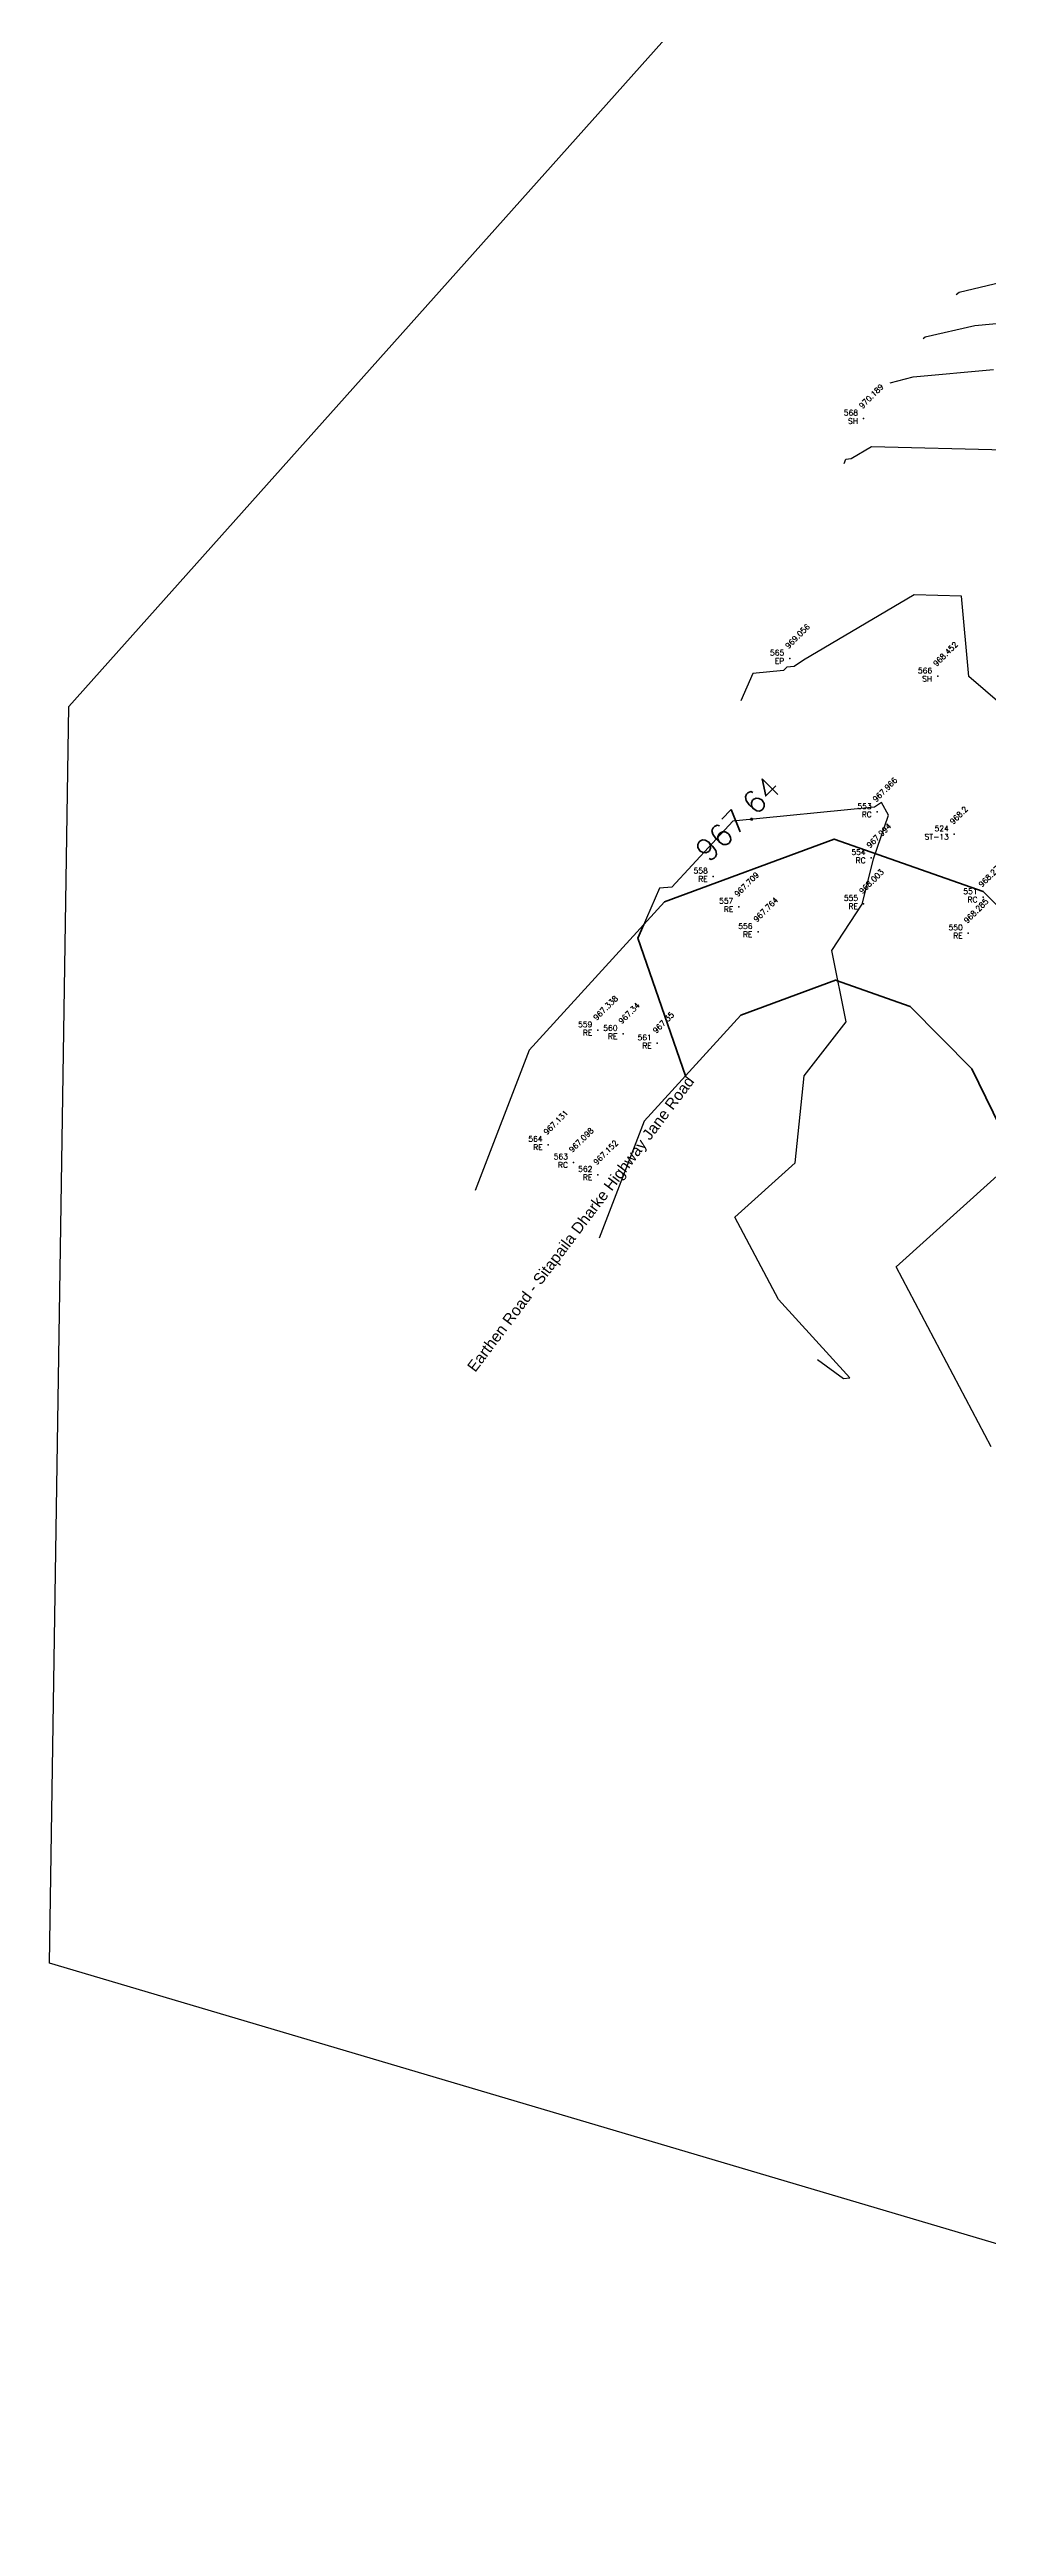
# Model space of a CAD drawing. Header units: metres. Extents: x 319894 to 3389272, y 120 to 6136017.
# Drawn here: x 320713.5 to 320755.9, y 3067776.1 to 3067888.1 of the extents above; entities that cross this region are included whole.
import ezdxf
from ezdxf.enums import TextEntityAlignment as Align

# ---------------------------------------------------------------- set-up
doc = ezdxf.new("R2010")
doc.units = ezdxf.units.M
doc.header["$MEASUREMENT"] = 0
doc.layers.add('a_MUEBLE', color=255, linetype='Continuous', lineweight=5)
for name, color, linetype in [('Contour', 254, 'Continuous'), ('EP', 7, 'Continuous'), ('Index_Contour', 8, 'Continuous'), ('Points', 7, 'Continuous'), ('Points-ELV', 6, 'Continuous'), ('Points-NUM', 4, 'Continuous'), ('Points-TXT', 3, 'Continuous'), ('RC', 7, 'Continuous'), ('RE', 7, 'Continuous'), ('SH', 7, 'Continuous'), ('ST-13', 7, 'Continuous')]:
    doc.layers.add(name, color=color, linetype=linetype)
doc.styles.add('romans', font='romans.shx')
doc.styles.get("Standard").update_dxf_attribs({"font": 'arial.ttf'})

# ---------------------------------------------------------------- blocks, each defined once
blk = doc.blocks.new('POINTS')
at = {"layer": 'Points'}
blk.add_line((0, 0), (0, 0), dxfattribs=at)
blk.add_point((0, 0), dxfattribs=at)
at = {"layer": 'Points-ELV', "style": 'romans'}
blk.add_attdef('ELEV', text='', height=1, rotation=45, dxfattribs=at).set_placement((0, 0), align=Align.BOTTOM_LEFT)
at = {"layer": 'Points-NUM', "style": 'romans'}
blk.add_attdef('PTNUM', text='', height=1, dxfattribs=at).set_placement((0, 0), align=Align.BOTTOM_RIGHT)
at = {"layer": 'Points-TXT', "style": 'romans'}
blk.add_attdef('DESC', text='', height=1, dxfattribs=at).set_placement((0, 0), align=Align.BOTTOM_RIGHT)

msp = doc.modelspace()

# ---------------------------------------------------------------- linework, layer by layer
at = {"color": 7}
for p, q in [((320748.941, 3067852.367, 1969.362), (320741.267, 3067849.535, 1969.362)), ((320748.941, 3067852.367, 1969.362), (320741.267, 3067849.535, 1969.362)), ((320755.672, 3067850.008, 1969.362), (320748.941, 3067852.367, 1969.362)), ((320755.672, 3067850.008, 1969.362), (320748.941, 3067852.367, 1969.362)), ((320760.111, 3067845.51, 1969.362), (320755.672, 3067850.008, 1969.362)), ((320760.111, 3067845.51, 1969.362), (320755.672, 3067850.008, 1969.362)), ((320748.994, 3067845.991, 1969.362), (320744.717, 3067844.413, 1969.362)), ((320748.994, 3067845.991, 1969.362), (320744.717, 3067844.413, 1969.362)), ((320752.377, 3067844.805, 1969.362), (320748.994, 3067845.991, 1969.362)), ((320752.377, 3067844.805, 1969.362), (320748.994, 3067845.991, 1969.362)), ((320755.151, 3067841.994, 1969.362), (320752.377, 3067844.805, 1969.362)), ((320755.151, 3067841.994, 1969.362), (320752.377, 3067844.805, 1969.362)), ((320735.161, 3067842.831, 1969.362), (320732.72, 3067836.492, 1969.362)), ((320735.161, 3067842.831, 1969.362), (320732.72, 3067836.492, 1969.362)), ((320758.353, 3067835.442, 1969.362), (320755.151, 3067841.994, 1969.362)), ((320758.353, 3067835.442, 1969.362), (320755.151, 3067841.994, 1969.362)), ((320740.355, 3067839.623, 1969.362), (320738.319, 3067834.336, 1969.362)), ((320740.355, 3067839.623, 1969.362), (320738.319, 3067834.336, 1969.362))]:
    msp.add_line(p, q, dxfattribs=at)
for p, q in [((320741.267, 3067849.535, 1969.362), (320735.161, 3067842.831, 1969.362)), ((320741.267, 3067849.535, 1969.362), (320735.161, 3067842.831, 1969.362)), ((320744.717, 3067844.413, 1969.362), (320740.355, 3067839.623, 1969.362)), ((320744.717, 3067844.413, 1969.362), (320740.355, 3067839.623, 1969.362))]:
    msp.add_line(p, q)
msp.add_lwpolyline([(320714.358, 3067858.369), (320783.146, 3067935.457), (320852.353, 3067945.093), (320908.557, 3067906.549), (320873.744, 3067809.352), (320799.392, 3067776.093), (320713.491, 3067801.565)], close=True)
at = {"color": 2, "lineweight": 158}
msp.add_lwpolyline([(320758.353, 3067835.442), (320755.151, 3067841.994), (320752.377, 3067844.805), (320748.994, 3067845.991), (320744.717, 3067844.413), (320742.224, 3067841.675), (320740.064, 3067847.887), (320740.335, 3067848.512), (320741.267, 3067849.535), (320748.941, 3067852.367), (320755.672, 3067850.008), (320760.111, 3067845.51)], dxfattribs=at)
at = {"layer": 'a_MUEBLE', "lineweight": 40, "elevation": 968}
msp.add_lwpolyline([(320740.064, 3067847.887), (320740.335, 3067848.512), (320741.267, 3067849.535), (320748.941, 3067852.367), (320755.672, 3067850.008), (320760.111, 3067845.51)], dxfattribs=at)
at = {"layer": 'Contour'}
for points in [[(320754.449, 3067876.999), (320754.59, 3067877.105), (320758.06, 3067877.921)], [(320752.96, 3067875.002), (320753.051, 3067875.071), (320755.287, 3067875.596), (320762.926, 3067876.295)], [(320751.472, 3067873.005), (320752.513, 3067873.271), (320756.139, 3067873.603)], [(320758.998, 3067856.299), (320755.022, 3067859.718), (320754.693, 3067863.356), (320752.557, 3067863.408), (320747.551, 3067860.462), (320747.134, 3067860.18), (320746.795, 3067860.147), (320746.649, 3067859.989), (320745.258, 3067859.852), (320744.724, 3067858.622)], [(320748.183, 3067828.852), (320749.364, 3067827.994), (320749.642, 3067828.012), (320746.419, 3067831.558), (320744.445, 3067835.288), (320747.171, 3067837.743), (320747.58, 3067841.671), (320749.482, 3067844.109), (320748.834, 3067847.333), (320750.209, 3067849.433), (320750.382, 3067850.14), (320750.718, 3067851.484), (320751.388, 3067853.452), (320751.073, 3067854.028), (320750.759, 3067853.815), (320744.356, 3067853.189), (320741.601, 3067850.207), (320741.048, 3067850.152), (320740.064, 3067847.887)], [(320756.037, 3067824.906), (320751.734, 3067833.036), (320757.676, 3067838.387)]]:
    msp.add_lwpolyline(points, dxfattribs=at)
at = {"layer": 'Index_Contour'}
msp.add_lwpolyline([(320749.384, 3067869.357), (320749.468, 3067869.553), (320749.708, 3067869.576), (320750.629, 3067870.118), (320756.664, 3067869.971)], dxfattribs=at)

# ---------------------------------------------------------------- block references
at = {"layer": 'EP', "linetype": 'Continuous'}
ref = msp.add_blockref('POINTS', (320746.931, 3067860.537, 969.056), dxfattribs=at)
ref.add_attrib('PTNUM', '565', dxfattribs={"layer": 'Points-NUM', "height": 0.25, "style": 'romans'}).set_placement((320746.681, 3067860.599, 969.056), align=Align.BOTTOM_RIGHT)
ref.add_attrib('DESC', 'EP', dxfattribs={"layer": 'Points-TXT', "height": 0.25, "style": 'romans'}).set_placement((320746.681, 3067860.224, 969.056), align=Align.BOTTOM_RIGHT)
ref.add_attrib('ELEV', '969.056', dxfattribs={"layer": 'Points-ELV', "height": 0.25, "rotation": 45, "style": 'romans'}).set_placement((320746.931, 3067860.912, 969.056), align=Align.BOTTOM_LEFT)
at = {"layer": 'RC', "linetype": 'Continuous'}
ref = msp.add_blockref('POINTS', (320750.882, 3067853.599, 967.966), dxfattribs=at)
ref.add_attrib('PTNUM', '553', dxfattribs={"layer": 'Points-NUM', "height": 0.25, "style": 'romans'}).set_placement((320750.632, 3067853.661, 967.966), align=Align.BOTTOM_RIGHT)
ref.add_attrib('DESC', 'RC', dxfattribs={"layer": 'Points-TXT', "height": 0.25, "style": 'romans'}).set_placement((320750.632, 3067853.286, 967.966), align=Align.BOTTOM_RIGHT)
ref.add_attrib('ELEV', '967.966', dxfattribs={"layer": 'Points-ELV', "height": 0.25, "rotation": 45, "style": 'romans'}).set_placement((320750.882, 3067853.974, 967.966), align=Align.BOTTOM_LEFT)
ref = msp.add_blockref('POINTS', (320750.608, 3067851.523, 967.994), dxfattribs=at)
ref.add_attrib('PTNUM', '554', dxfattribs={"layer": 'Points-NUM', "height": 0.25, "style": 'romans'}).set_placement((320750.358, 3067851.585, 967.994), align=Align.BOTTOM_RIGHT)
ref.add_attrib('DESC', 'RC', dxfattribs={"layer": 'Points-TXT', "height": 0.25, "style": 'romans'}).set_placement((320750.358, 3067851.21, 967.994), align=Align.BOTTOM_RIGHT)
ref.add_attrib('ELEV', '967.994', dxfattribs={"layer": 'Points-ELV', "height": 0.25, "rotation": 45, "style": 'romans'}).set_placement((320750.608, 3067851.898, 967.994), align=Align.BOTTOM_LEFT)
ref = msp.add_blockref('POINTS', (320755.665, 3067849.751, 968.27), dxfattribs=at)
ref.add_attrib('PTNUM', '551', dxfattribs={"layer": 'Points-NUM', "height": 0.25, "style": 'romans'}).set_placement((320755.415, 3067849.813, 968.27), align=Align.BOTTOM_RIGHT)
ref.add_attrib('DESC', 'RC', dxfattribs={"layer": 'Points-TXT', "height": 0.25, "style": 'romans'}).set_placement((320755.415, 3067849.438, 968.27), align=Align.BOTTOM_RIGHT)
ref.add_attrib('ELEV', '968.27', dxfattribs={"layer": 'Points-ELV', "height": 0.25, "rotation": 45, "style": 'romans'}).set_placement((320755.665, 3067850.126, 968.27), align=Align.BOTTOM_LEFT)
ref = msp.add_blockref('POINTS', (320737.16, 3067837.758, 967.098), dxfattribs=at)
ref.add_attrib('PTNUM', '563', dxfattribs={"layer": 'Points-NUM', "height": 0.25, "style": 'romans'}).set_placement((320736.91, 3067837.82, 967.098), align=Align.BOTTOM_RIGHT)
ref.add_attrib('DESC', 'RC', dxfattribs={"layer": 'Points-TXT', "height": 0.25, "style": 'romans'}).set_placement((320736.91, 3067837.445, 967.098), align=Align.BOTTOM_RIGHT)
ref.add_attrib('ELEV', '967.098', dxfattribs={"layer": 'Points-ELV', "height": 0.25, "rotation": 45, "style": 'romans'}).set_placement((320737.16, 3067838.133, 967.098), align=Align.BOTTOM_LEFT)
at = {"layer": 'RE', "linetype": 'Continuous'}
ref = msp.add_blockref('POINTS', (320743.478, 3067850.684, 967.64), dxfattribs=at)
ref.add_attrib('PTNUM', '558', dxfattribs={"layer": 'Points-NUM', "height": 0.25, "style": 'romans'}).set_placement((320743.228, 3067850.746, 967.64), align=Align.BOTTOM_RIGHT)
ref.add_attrib('DESC', 'RE', dxfattribs={"layer": 'Points-TXT', "height": 0.25, "style": 'romans'}).set_placement((320743.228, 3067850.371, 967.64), align=Align.BOTTOM_RIGHT)
ref.add_attrib('ELEV', '967.64', dxfattribs={"layer": 'Points-ELV', "lineweight": 90, "height": 1, "rotation": 45, "style": 'romans'}).set_placement((320743.478, 3067851.059, 967.64), align=Align.BOTTOM_LEFT)
ref = msp.add_blockref('POINTS', (320743.478, 3067850.684, 967.64), dxfattribs=at)
ref.add_attrib('PTNUM', '558', dxfattribs={"layer": 'Points-NUM', "height": 0.25, "style": 'romans'}).set_placement((320743.228, 3067850.746, 967.64), align=Align.BOTTOM_RIGHT)
ref.add_attrib('DESC', 'RE', dxfattribs={"layer": 'Points-TXT', "height": 0.25, "style": 'romans'}).set_placement((320743.228, 3067850.371, 967.64), align=Align.BOTTOM_RIGHT)
ref.add_attrib('ELEV', '967.64', dxfattribs={"layer": 'Points-ELV', "lineweight": 60, "height": 1, "rotation": 45, "style": 'romans'}).set_placement((320743.478, 3067851.059, 967.64), align=Align.BOTTOM_LEFT)
ref = msp.add_blockref('POINTS', (320744.633, 3067849.318, 967.709), dxfattribs=at)
ref.add_attrib('PTNUM', '557', dxfattribs={"layer": 'Points-NUM', "height": 0.25, "style": 'romans'}).set_placement((320744.383, 3067849.38, 967.709), align=Align.BOTTOM_RIGHT)
ref.add_attrib('DESC', 'RE', dxfattribs={"layer": 'Points-TXT', "height": 0.25, "style": 'romans'}).set_placement((320744.383, 3067849.005, 967.709), align=Align.BOTTOM_RIGHT)
ref.add_attrib('ELEV', '967.709', dxfattribs={"layer": 'Points-ELV', "height": 0.25, "rotation": 45, "style": 'romans'}).set_placement((320744.633, 3067849.693, 967.709), align=Align.BOTTOM_LEFT)
ref = msp.add_blockref('POINTS', (320750.269, 3067849.449, 968.003), dxfattribs=at)
ref.add_attrib('PTNUM', '555', dxfattribs={"layer": 'Points-NUM', "height": 0.25, "style": 'romans'}).set_placement((320750.019, 3067849.511, 968.003), align=Align.BOTTOM_RIGHT)
ref.add_attrib('DESC', 'RE', dxfattribs={"layer": 'Points-TXT', "height": 0.25, "style": 'romans'}).set_placement((320750.019, 3067849.136, 968.003), align=Align.BOTTOM_RIGHT)
ref.add_attrib('ELEV', '968.003', dxfattribs={"layer": 'Points-ELV', "height": 0.25, "rotation": 45, "style": 'romans'}).set_placement((320750.269, 3067849.824, 968.003), align=Align.BOTTOM_LEFT)
ref = msp.add_blockref('POINTS', (320745.496, 3067848.177, 967.764), dxfattribs=at)
ref.add_attrib('PTNUM', '556', dxfattribs={"layer": 'Points-NUM', "height": 0.25, "style": 'romans'}).set_placement((320745.246, 3067848.239, 967.764), align=Align.BOTTOM_RIGHT)
ref.add_attrib('DESC', 'RE', dxfattribs={"layer": 'Points-TXT', "height": 0.25, "style": 'romans'}).set_placement((320745.246, 3067847.864, 967.764), align=Align.BOTTOM_RIGHT)
ref.add_attrib('ELEV', '967.764', dxfattribs={"layer": 'Points-ELV', "height": 0.25, "rotation": 45, "style": 'romans'}).set_placement((320745.496, 3067848.552, 967.764), align=Align.BOTTOM_LEFT)
ref = msp.add_blockref('POINTS', (320754.996, 3067848.117, 968.285), dxfattribs=at)
ref.add_attrib('PTNUM', '550', dxfattribs={"layer": 'Points-NUM', "height": 0.25, "style": 'romans'}).set_placement((320754.746, 3067848.179, 968.285), align=Align.BOTTOM_RIGHT)
ref.add_attrib('DESC', 'RE', dxfattribs={"layer": 'Points-TXT', "height": 0.25, "style": 'romans'}).set_placement((320754.746, 3067847.804, 968.285), align=Align.BOTTOM_RIGHT)
ref.add_attrib('ELEV', '968.285', dxfattribs={"layer": 'Points-ELV', "height": 0.25, "rotation": 45, "style": 'romans'}).set_placement((320754.996, 3067848.492, 968.285), align=Align.BOTTOM_LEFT)
ref = msp.add_blockref('POINTS', (320738.26, 3067843.731, 967.338), dxfattribs=at)
ref.add_attrib('PTNUM', '559', dxfattribs={"layer": 'Points-NUM', "height": 0.25, "style": 'romans'}).set_placement((320738.01, 3067843.793, 967.338), align=Align.BOTTOM_RIGHT)
ref.add_attrib('DESC', 'RE', dxfattribs={"layer": 'Points-TXT', "height": 0.25, "style": 'romans'}).set_placement((320738.01, 3067843.418, 967.338), align=Align.BOTTOM_RIGHT)
ref.add_attrib('ELEV', '967.338', dxfattribs={"layer": 'Points-ELV', "height": 0.25, "rotation": 45, "style": 'romans'}).set_placement((320738.26, 3067844.106, 967.338), align=Align.BOTTOM_LEFT)
ref = msp.add_blockref('POINTS', (320739.399, 3067843.571, 967.34), dxfattribs=at)
ref.add_attrib('PTNUM', '560', dxfattribs={"layer": 'Points-NUM', "height": 0.25, "style": 'romans'}).set_placement((320739.149, 3067843.633, 967.34), align=Align.BOTTOM_RIGHT)
ref.add_attrib('DESC', 'RE', dxfattribs={"layer": 'Points-TXT', "height": 0.25, "style": 'romans'}).set_placement((320739.149, 3067843.258, 967.34), align=Align.BOTTOM_RIGHT)
ref.add_attrib('ELEV', '967.34', dxfattribs={"layer": 'Points-ELV', "height": 0.25, "rotation": 45, "style": 'romans'}).set_placement((320739.399, 3067843.946, 967.34), align=Align.BOTTOM_LEFT)
ref = msp.add_blockref('POINTS', (320740.948, 3067843.144, 967.35), dxfattribs=at)
ref.add_attrib('PTNUM', '561', dxfattribs={"layer": 'Points-NUM', "height": 0.25, "style": 'romans'}).set_placement((320740.698, 3067843.206, 967.35), align=Align.BOTTOM_RIGHT)
ref.add_attrib('DESC', 'RE', dxfattribs={"layer": 'Points-TXT', "height": 0.25, "style": 'romans'}).set_placement((320740.698, 3067842.831, 967.35), align=Align.BOTTOM_RIGHT)
ref.add_attrib('ELEV', '967.35', dxfattribs={"layer": 'Points-ELV', "height": 0.25, "rotation": 45, "style": 'romans'}).set_placement((320740.948, 3067843.519, 967.35), align=Align.BOTTOM_LEFT)
ref = msp.add_blockref('POINTS', (320736.014, 3067838.558, 967.131), dxfattribs=at)
ref.add_attrib('PTNUM', '564', dxfattribs={"layer": 'Points-NUM', "height": 0.25, "style": 'romans'}).set_placement((320735.764, 3067838.62, 967.131), align=Align.BOTTOM_RIGHT)
ref.add_attrib('DESC', 'RE', dxfattribs={"layer": 'Points-TXT', "height": 0.25, "style": 'romans'}).set_placement((320735.764, 3067838.245, 967.131), align=Align.BOTTOM_RIGHT)
ref.add_attrib('ELEV', '967.131', dxfattribs={"layer": 'Points-ELV', "height": 0.25, "rotation": 45, "style": 'romans'}).set_placement((320736.014, 3067838.933, 967.131), align=Align.BOTTOM_LEFT)
ref = msp.add_blockref('POINTS', (320738.263, 3067837.198, 967.152), dxfattribs=at)
ref.add_attrib('PTNUM', '562', dxfattribs={"layer": 'Points-NUM', "height": 0.25, "style": 'romans'}).set_placement((320738.013, 3067837.26, 967.152), align=Align.BOTTOM_RIGHT)
ref.add_attrib('DESC', 'RE', dxfattribs={"layer": 'Points-TXT', "height": 0.25, "style": 'romans'}).set_placement((320738.013, 3067836.885, 967.152), align=Align.BOTTOM_RIGHT)
ref.add_attrib('ELEV', '967.152', dxfattribs={"layer": 'Points-ELV', "height": 0.25, "rotation": 45, "style": 'romans'}).set_placement((320738.263, 3067837.573, 967.152), align=Align.BOTTOM_LEFT)
at = {"layer": 'SH', "linetype": 'Continuous'}
ref = msp.add_blockref('POINTS', (320750.264, 3067871.386, 970.189), dxfattribs=at)
ref.add_attrib('PTNUM', '568', dxfattribs={"layer": 'Points-NUM', "height": 0.25, "style": 'romans'}).set_placement((320750.014, 3067871.448, 970.189), align=Align.BOTTOM_RIGHT)
ref.add_attrib('DESC', 'SH', dxfattribs={"layer": 'Points-TXT', "height": 0.25, "style": 'romans'}).set_placement((320750.014, 3067871.073, 970.189), align=Align.BOTTOM_RIGHT)
ref.add_attrib('ELEV', '970.189', dxfattribs={"layer": 'Points-ELV', "height": 0.25, "rotation": 45, "style": 'romans'}).set_placement((320750.264, 3067871.761, 970.189), align=Align.BOTTOM_LEFT)
ref = msp.add_blockref('POINTS', (320753.613, 3067859.731, 968.452), dxfattribs=at)
ref.add_attrib('PTNUM', '566', dxfattribs={"layer": 'Points-NUM', "height": 0.25, "style": 'romans'}).set_placement((320753.363, 3067859.793, 968.452), align=Align.BOTTOM_RIGHT)
ref.add_attrib('DESC', 'SH', dxfattribs={"layer": 'Points-TXT', "height": 0.25, "style": 'romans'}).set_placement((320753.363, 3067859.418, 968.452), align=Align.BOTTOM_RIGHT)
ref.add_attrib('ELEV', '968.452', dxfattribs={"layer": 'Points-ELV', "height": 0.25, "rotation": 45, "style": 'romans'}).set_placement((320753.613, 3067860.106, 968.452), align=Align.BOTTOM_LEFT)
at = {"layer": 'ST-13', "linetype": 'Continuous'}
ref = msp.add_blockref('POINTS', (320754.365, 3067852.591, 968.2), dxfattribs=at)
ref.add_attrib('PTNUM', '524', dxfattribs={"layer": 'Points-NUM', "height": 0.25, "style": 'romans'}).set_placement((320754.115, 3067852.653, 968.2), align=Align.BOTTOM_RIGHT)
ref.add_attrib('DESC', 'ST-13', dxfattribs={"layer": 'Points-TXT', "height": 0.25, "style": 'romans'}).set_placement((320754.115, 3067852.278, 968.2), align=Align.BOTTOM_RIGHT)
ref.add_attrib('ELEV', '968.2', dxfattribs={"layer": 'Points-ELV', "height": 0.25, "rotation": 45, "style": 'romans'}).set_placement((320754.365, 3067852.966, 968.2), align=Align.BOTTOM_LEFT)

# ---------------------------------------------------------------- texts
at = {"color": 0, "insert": (320732.32, 3067828.541), "char_height": 0.5, "attachment_point": 1, "rotation": 53.00543}
msp.add_mtext_dynamic_manual_height_columns('Earthen Road - Sitapaila Dharke Highway Jane Road ', width=16.57614, gutter_width=1, heights=[0], dxfattribs=at)

doc.saveas('drawing.dxf')
